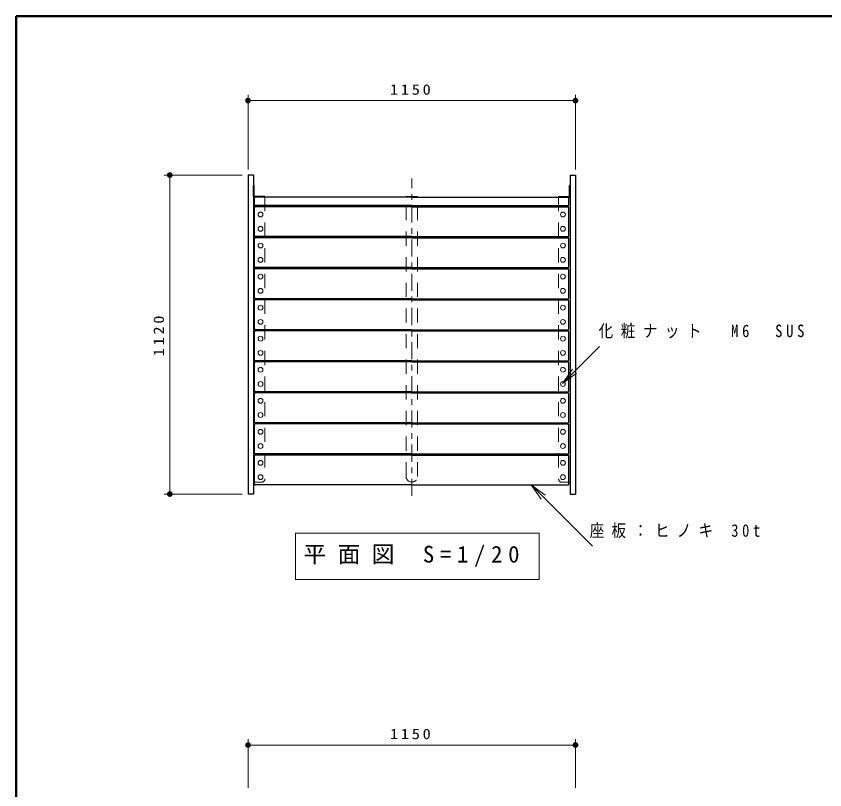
# Model space of a CAD drawing. Units: millimetres on the paper, scale 1:20. Extents: x -385 to 0, y 0 to 267.
# Drawn here: x -385 to -243, y 131.2 to 267 of the extents above; entities that cross this region are included whole.
import ezdxf

# ---------------------------------------------------------------- set-up
doc = ezdxf.new("R2010")
doc.units = ezdxf.units.MM
doc.linetypes.add('USER1', pattern=[4.5, 2.5, -2])
doc.linetypes.add('USER2', pattern=[6, 3, -1, 1, -1])
doc.layers.add('1_20', color=7, linetype='Continuous', lineweight=13)
doc.layers.add('NAKAMURA図枠', color=7, linetype='Continuous', lineweight=13)
doc.styles.add('ＭＳ ゴシック', font='')
doc.styles.get('ＭＳ ゴシック').set_extended_font_data('MS Gothic')

# ---------------------------------------------------------------- blocks, each defined once
blk = doc.blocks.new('filled_dot')
at = {"color": 0, "linetype": 'Continuous', "lineweight": -2, "const_width": 1.25}
blk.add_lwpolyline([(-0.625, 0, 1), (0.625, 0, 1)], format="xyb", close=True, dxfattribs=at)
blk = doc.blocks.new('open_arrow')
at = {"color": 0, "linetype": 'Continuous', "lineweight": -2}
blk.add_lwpolyline([(7.5, 1.25), (0, 0), (7.5, -1.25)], dxfattribs=at)

msp = doc.modelspace()

# ---------------------------------------------------------------- linework, layer by layer
at = {"layer": '1_20'}
for p, q in [((-344.288, 240.1), (-344.288, 253.178)), ((-286.788, 240.1), (-286.788, 253.178)), ((-344.288, 252.178), (-286.788, 252.178)), ((-345.288, 239.1), (-359.025, 239.1)), ((-358.025, 183.1), (-358.025, 239.1)), ((-289.069, 202.537), (-282.588, 208.981)), ((-294.584, 184.7), (-283.817, 173.933)), ((-345.288, 183.1), (-359.025, 183.1)), ((-335.97, 176.25), (-335.97, 168.116)), ((-293.17, 176.25), (-335.97, 176.25)), ((-293.17, 168.116), (-293.17, 176.25)), ((-335.97, 168.116), (-293.17, 168.116)), ((-344.288, 131.523), (-344.288, 140.041)), ((-286.788, 131.523), (-286.788, 140.041)), ((-344.288, 139.041), (-286.788, 139.041))]:
    msp.add_line(p, q, dxfattribs=at)
at = {"layer": '1_20', "color": 4, "lineweight": 25}
for p, q in [((-343.338, 239.1), (-344.288, 239.1)), ((-344.288, 239.1), (-344.288, 183.1)), ((-343.338, 239.1), (-343.338, 183.1)), ((-287.738, 239.1), (-287.738, 183.1)), ((-287.738, 239.1), (-286.788, 239.1)), ((-286.788, 239.1), (-286.788, 183.1)), ((-343.338, 183.1), (-344.288, 183.1)), ((-287.738, 183.1), (-286.788, 183.1))]:
    msp.add_line(p, q, dxfattribs=at)
at = {"layer": '1_20', "lineweight": 25}
for p, q in [((-343.338, 237.25), (-343.223, 237.25)), ((-343.338, 235.365), (-343.338, 237.25)), ((-343.223, 235.365), (-343.223, 237.25)), ((-287.853, 235.365), (-287.853, 237.25)), ((-287.738, 237.25), (-287.853, 237.25)), ((-287.738, 235.365), (-287.738, 237.25)), ((-343.223, 236.5), (-343.338, 236.5)), ((-343.223, 236), (-343.338, 236)), ((-287.853, 236.5), (-287.738, 236.5)), ((-287.853, 236), (-287.738, 236)), ((-341.338, 235.365), (-343.223, 235.365)), ((-341.338, 235.25), (-343.223, 235.25)), ((-342.288, 235.25), (-342.288, 235.365)), ((-341.888, 235.25), (-341.888, 235.365)), ((-341.338, 235.365), (-341.338, 235.25)), ((-289.738, 235.365), (-287.853, 235.365)), ((-289.738, 235.365), (-289.738, 235.25)), ((-289.738, 235.25), (-287.853, 235.25)), ((-289.188, 235.25), (-289.188, 235.365)), ((-288.788, 235.25), (-288.788, 235.365))]:
    msp.add_line(p, q, dxfattribs=at)
at = {"layer": '1_20', "linetype": 'USER2'}
msp.add_line((-315.538, 182.78), (-315.538, 238.53), dxfattribs=at)
at = {"layer": '1_20', "color": 70, "lineweight": 25}
msp.add_line((-287.738, 235.48), (-287.738, 237.02), dxfattribs=at)
at = {"layer": '1_20', "color": 40, "lineweight": 25}
for p, q in [((-343.138, 233.9), (-343.138, 235.1)), ((-315.538, 235.25), (-342.988, 235.25)), ((-316.538, 235.365), (-314.538, 235.365)), ((-315.538, 235.25), (-288.088, 235.25)), ((-287.938, 233.9), (-287.938, 235.1)), ((-315.538, 233.75), (-342.988, 233.75)), ((-315.538, 233.75), (-288.088, 233.75))]:
    msp.add_line(p, q, dxfattribs=at)
at = {"layer": '1_20', "color": 2, "linetype": 'USER1'}
for p, q in [((-341.338, 235.25), (-341.338, 185.7)), ((-316.538, 186.2), (-316.538, 235.25)), ((-314.538, 186.2), (-314.538, 235.25)), ((-289.738, 235.25), (-289.738, 185.7)), ((-341.838, 185.2), (-343.338, 185.2)), ((-289.238, 185.2), (-287.738, 185.2))]:
    msp.add_line(p, q, dxfattribs=at)
at = {"layer": '1_20', "color": 2, "lineweight": 25}
for p, q in [((-316.538, 235.25), (-316.538, 235.365)), ((-314.538, 235.25), (-314.538, 235.365))]:
    msp.add_line(p, q, dxfattribs=at)
at = {"layer": '1_20', "color": 20, "lineweight": 25}
for p, q in [((-343.138, 228.45), (-343.138, 233.4)), ((-315.538, 233.55), (-342.988, 233.55)), ((-315.538, 233.55), (-288.088, 233.55)), ((-287.938, 228.45), (-287.938, 233.4)), ((-343.138, 223), (-343.138, 227.95)), ((-315.538, 228.3), (-342.988, 228.3)), ((-315.538, 228.1), (-342.988, 228.1)), ((-315.538, 228.3), (-288.088, 228.3)), ((-315.538, 228.1), (-288.088, 228.1)), ((-287.938, 223), (-287.938, 227.95)), ((-343.138, 217.55), (-343.138, 222.5)), ((-315.538, 222.85), (-342.988, 222.85)), ((-315.538, 222.65), (-342.988, 222.65)), ((-315.538, 222.85), (-288.088, 222.85)), ((-315.538, 222.65), (-288.088, 222.65)), ((-287.938, 217.55), (-287.938, 222.5)), ((-315.538, 217.4), (-342.988, 217.4)), ((-315.538, 217.4), (-288.088, 217.4)), ((-343.138, 212.1), (-343.138, 217.05)), ((-315.538, 217.2), (-342.988, 217.2)), ((-315.538, 217.2), (-288.088, 217.2)), ((-287.938, 212.1), (-287.938, 217.05)), ((-343.138, 206.65), (-343.138, 211.6)), ((-315.538, 211.95), (-342.988, 211.95)), ((-315.538, 211.75), (-342.988, 211.75)), ((-315.538, 211.95), (-288.088, 211.95)), ((-315.538, 211.75), (-288.088, 211.75)), ((-287.938, 206.65), (-287.938, 211.6)), ((-343.138, 201.2), (-343.138, 206.15)), ((-315.538, 206.5), (-342.988, 206.5)), ((-315.538, 206.3), (-342.988, 206.3)), ((-315.538, 206.5), (-288.088, 206.5)), ((-315.538, 206.3), (-288.088, 206.3)), ((-287.938, 201.2), (-287.938, 206.15)), ((-343.138, 195.75), (-343.138, 200.7)), ((-315.538, 201.05), (-342.988, 201.05)), ((-315.538, 200.85), (-342.988, 200.85)), ((-315.538, 201.05), (-288.088, 201.05)), ((-315.538, 200.85), (-288.088, 200.85)), ((-287.938, 195.75), (-287.938, 200.7)), ((-343.138, 190.3), (-343.138, 195.25)), ((-315.538, 195.6), (-342.988, 195.6)), ((-315.538, 195.4), (-342.988, 195.4)), ((-315.538, 195.6), (-288.088, 195.6)), ((-315.538, 195.4), (-288.088, 195.4)), ((-287.938, 190.3), (-287.938, 195.25)), ((-343.138, 184.85), (-343.138, 189.8)), ((-315.538, 190.15), (-342.988, 190.15)), ((-315.538, 189.95), (-342.988, 189.95)), ((-315.538, 190.15), (-288.088, 190.15)), ((-315.538, 189.95), (-288.088, 189.95)), ((-287.938, 184.85), (-287.938, 189.8)), ((-315.538, 184.7), (-342.988, 184.7)), ((-315.538, 184.7), (-288.088, 184.7))]:
    msp.add_line(p, q, dxfattribs=at)
at = {"layer": '1_20'}
for centre in [(-342.088, 232.175), (-288.988, 232.175), (-342.088, 229.675), (-288.988, 229.675), (-342.088, 226.725), (-288.988, 226.725), (-342.088, 224.225), (-288.988, 224.225), (-342.088, 221.275), (-288.988, 221.275), (-342.088, 218.775), (-288.988, 218.775), (-342.088, 215.825), (-288.988, 215.825), (-342.088, 213.325), (-288.988, 213.325), (-342.088, 210.375), (-288.988, 210.375), (-342.088, 207.875), (-288.988, 207.875), (-342.088, 204.925), (-288.988, 204.925), (-342.088, 202.425), (-288.988, 202.425), (-342.088, 199.475), (-288.988, 199.475), (-342.088, 196.975), (-288.988, 196.975), (-342.088, 194.025), (-288.988, 194.025), (-342.088, 191.525), (-288.988, 191.525), (-342.088, 188.575), (-288.988, 188.575), (-342.088, 186.075), (-288.988, 186.075)]:
    msp.add_circle(centre, 0.425, dxfattribs=at)
at = {"layer": '1_20', "lineweight": 25}
for centre, start, end in [((-343.223, 235.365), 180, 270), ((-287.853, 235.365), 270, 0)]:
    msp.add_arc(centre, 0.115, start, end, dxfattribs=at)
at = {"layer": '1_20', "color": 40, "lineweight": 25}
for centre, start, end in [((-342.988, 235.1), 90, 180), ((-288.088, 235.1), 0, 90), ((-342.988, 233.9), 180, 270), ((-288.088, 233.9), 270, 0)]:
    msp.add_arc(centre, 0.15, start, end, dxfattribs=at)
at = {"layer": '1_20', "color": 20, "lineweight": 25}
for centre, start, end in [((-342.988, 233.4), 90, 180), ((-288.088, 233.4), 0, 90), ((-342.988, 228.45), 180, 270), ((-342.988, 227.95), 90, 180), ((-288.088, 228.45), 270, 0), ((-288.088, 227.95), 0, 90), ((-342.988, 223), 180, 270), ((-288.088, 223), 270, 0), ((-342.988, 222.5), 90, 180), ((-288.088, 222.5), 0, 90), ((-342.988, 217.55), 180, 270), ((-288.088, 217.55), 270, 0), ((-342.988, 217.05), 90, 180), ((-288.088, 217.05), 0, 90), ((-342.988, 212.1), 180, 270), ((-342.988, 211.6), 90, 180), ((-288.088, 212.1), 270, 0), ((-288.088, 211.6), 0, 90), ((-342.988, 206.65), 180, 270), ((-342.988, 206.15), 90, 180), ((-288.088, 206.65), 270, 0), ((-288.088, 206.15), 0, 90), ((-342.988, 201.2), 180, 270), ((-342.988, 200.7), 90, 180), ((-288.088, 201.2), 270, 0), ((-288.088, 200.7), 0, 90), ((-342.988, 195.75), 180, 270), ((-342.988, 195.25), 90, 180), ((-288.088, 195.75), 270, 0), ((-288.088, 195.25), 0, 90), ((-342.988, 190.3), 180, 270), ((-288.088, 190.3), 270, 0), ((-342.988, 189.8), 90, 180), ((-288.088, 189.8), 0, 90), ((-342.988, 184.85), 180, 270), ((-288.088, 184.85), 270, 0)]:
    msp.add_arc(centre, 0.15, start, end, dxfattribs=at)
at = {"layer": '1_20', "color": 2, "linetype": 'USER1'}
for centre, radius, start, end in [((-343.108, 212.43), 0.23, 262.50528, 270), ((-287.968, 212.43), 0.23, 270, 277.49472), ((-315.538, 186.2), 1, 180, 0), ((-341.838, 185.7), 0.5, 270, 0), ((-289.238, 185.7), 0.5, 180, 270)]:
    msp.add_arc(centre, radius, start, end, dxfattribs=at)
at = {"layer": 'NAKAMURA図枠', "lineweight": 50}
for p, q in [((-385, 267), (-385, 0)), ((0, 267), (-385, 267))]:
    msp.add_line(p, q, dxfattribs=at)

# ---------------------------------------------------------------- block references
at = {"layer": '1_20', "xscale": 0.4, "yscale": 0.4}
for p in [(-344.288, 252.178), (-344.288, 139.041)]:
    msp.add_blockref('filled_dot', p, dxfattribs=at)
for name, p, rotation in [('filled_dot', (-286.788, 252.178), 180), ('filled_dot', (-358.025, 239.1), 270), ('open_arrow', (-289.069, 202.537), 44.8), ('open_arrow', (-294.584, 184.7), 315), ('filled_dot', (-358.025, 183.1), 90), ('filled_dot', (-286.788, 139.041), 180)]:
    msp.add_blockref(name, p, dxfattribs=dict(at, rotation=rotation))

# ---------------------------------------------------------------- texts
at = {"layer": '1_20', "style": 'ＭＳ ゴシック'}
for s, insert, char_height, attachment_point in [('\\T1.33;\\W1.15;1150', (-315.538, 253.178), 1.833, 8), ('\\T1.52;\\W0.85;化粧ナット\u3000M6\u3000SUS', (-282.711, 211.631), 2.199, 4), ('\\T1.5;\\W0.85;座板：ヒノキ\\~30t', (-284.288, 176.583), 2.199, 4), ('\\T1.5;平面図\\~S=1/20', (-334.57, 172.183), 2.933, 4), ('\\T1.33;\\W1.15;1150', (-315.538, 140.041), 1.833, 8)]:
    msp.add_mtext(s, dxfattribs=dict(at, insert=insert, char_height=char_height, attachment_point=attachment_point))
at = {"layer": '1_20', "insert": (-359.025, 211.1), "char_height": 1.833, "attachment_point": 8, "rotation": 90, "style": 'ＭＳ ゴシック'}
msp.add_mtext('\\T1.33;\\W1.15;1120', dxfattribs=at)

doc.saveas('drawing.dxf')
